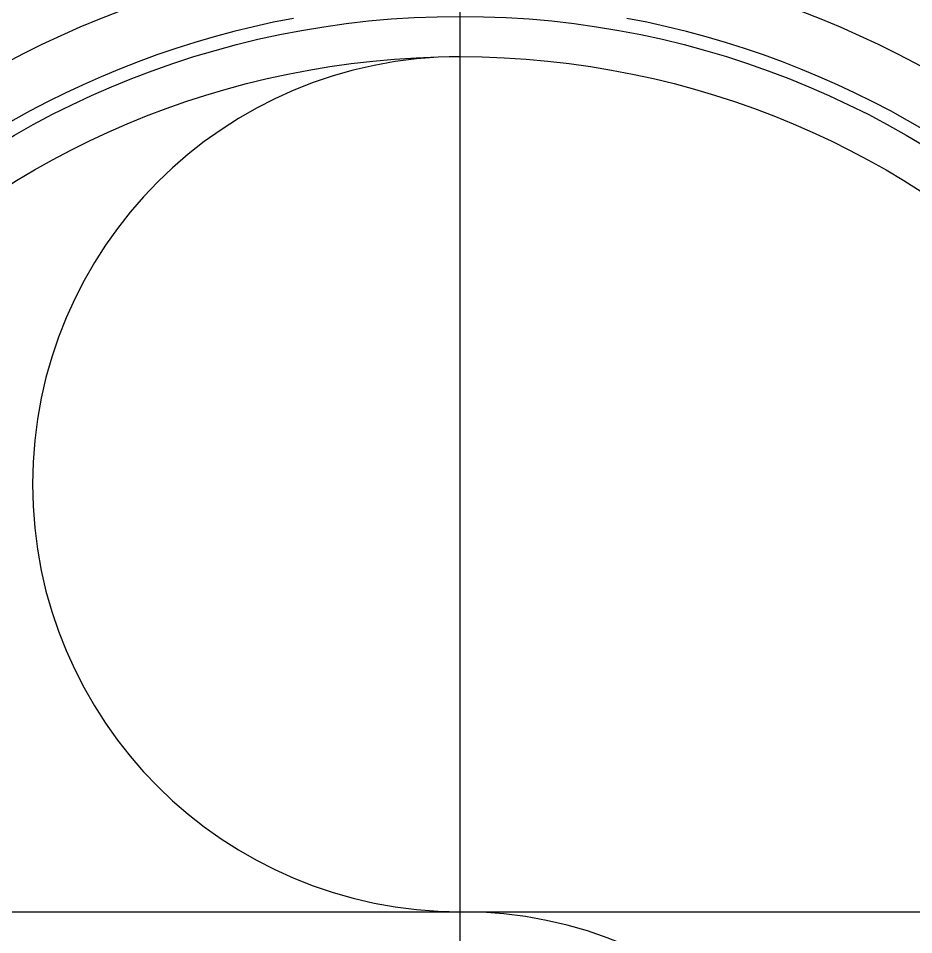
# Model space of a CAD drawing. Extents: x 4995099 to 5303443, y 4627657 to 4889583.
# Drawn here: x 5063888.1 to 5064344.4, y 4736907.9 to 4737375.1 of the extents above; entities that cross this region are included whole.
import ezdxf

# ---------------------------------------------------------------- set-up
doc = ezdxf.new("R2010")
doc.units = 0
doc.header["$LTSCALE"] = 1000
doc.header["$MEASUREMENT"] = 0
doc.linetypes.add('CENTER', pattern=[50.8, 31.75, -6.35, 6.35, -6.35])
doc.layers.get('0').update_dxf_attribs({"color": 4, "linetype": 'CONTINUOUS'})

msp = doc.modelspace()

# ---------------------------------------------------------------- linework, layer by layer
at = {"color": 0, "linetype": 'CENTER'}
for p, q in [((5064113.31, 4736440.09), (5064113.31, 4737399.11)), ((5063633.8, 4736919.6), (5064592.82, 4736919.6))]:
    msp.add_line(p, q, dxfattribs=at)
at = {"linetype": 'Continuous'}
for radius in [456.46, 435.92]:
    msp.add_circle((5064113.31, 4736919.6), radius, dxfattribs=at)
for radius, start, end in [(490.71, 100.562, 180), (490.71, 0, 79.438), (463.31, 100.562, 180), (463.31, 0, 79.438)]:
    msp.add_arc((5064113.31, 4736919.6), radius, start, end, dxfattribs=at)
for centre, start, end in [((5064113.31, 4737137.56), 90, 270), ((5064113.31, 4736701.64), 270, 90)]:
    msp.add_arc(centre, 217.96, start, end)

doc.saveas('drawing.dxf')
